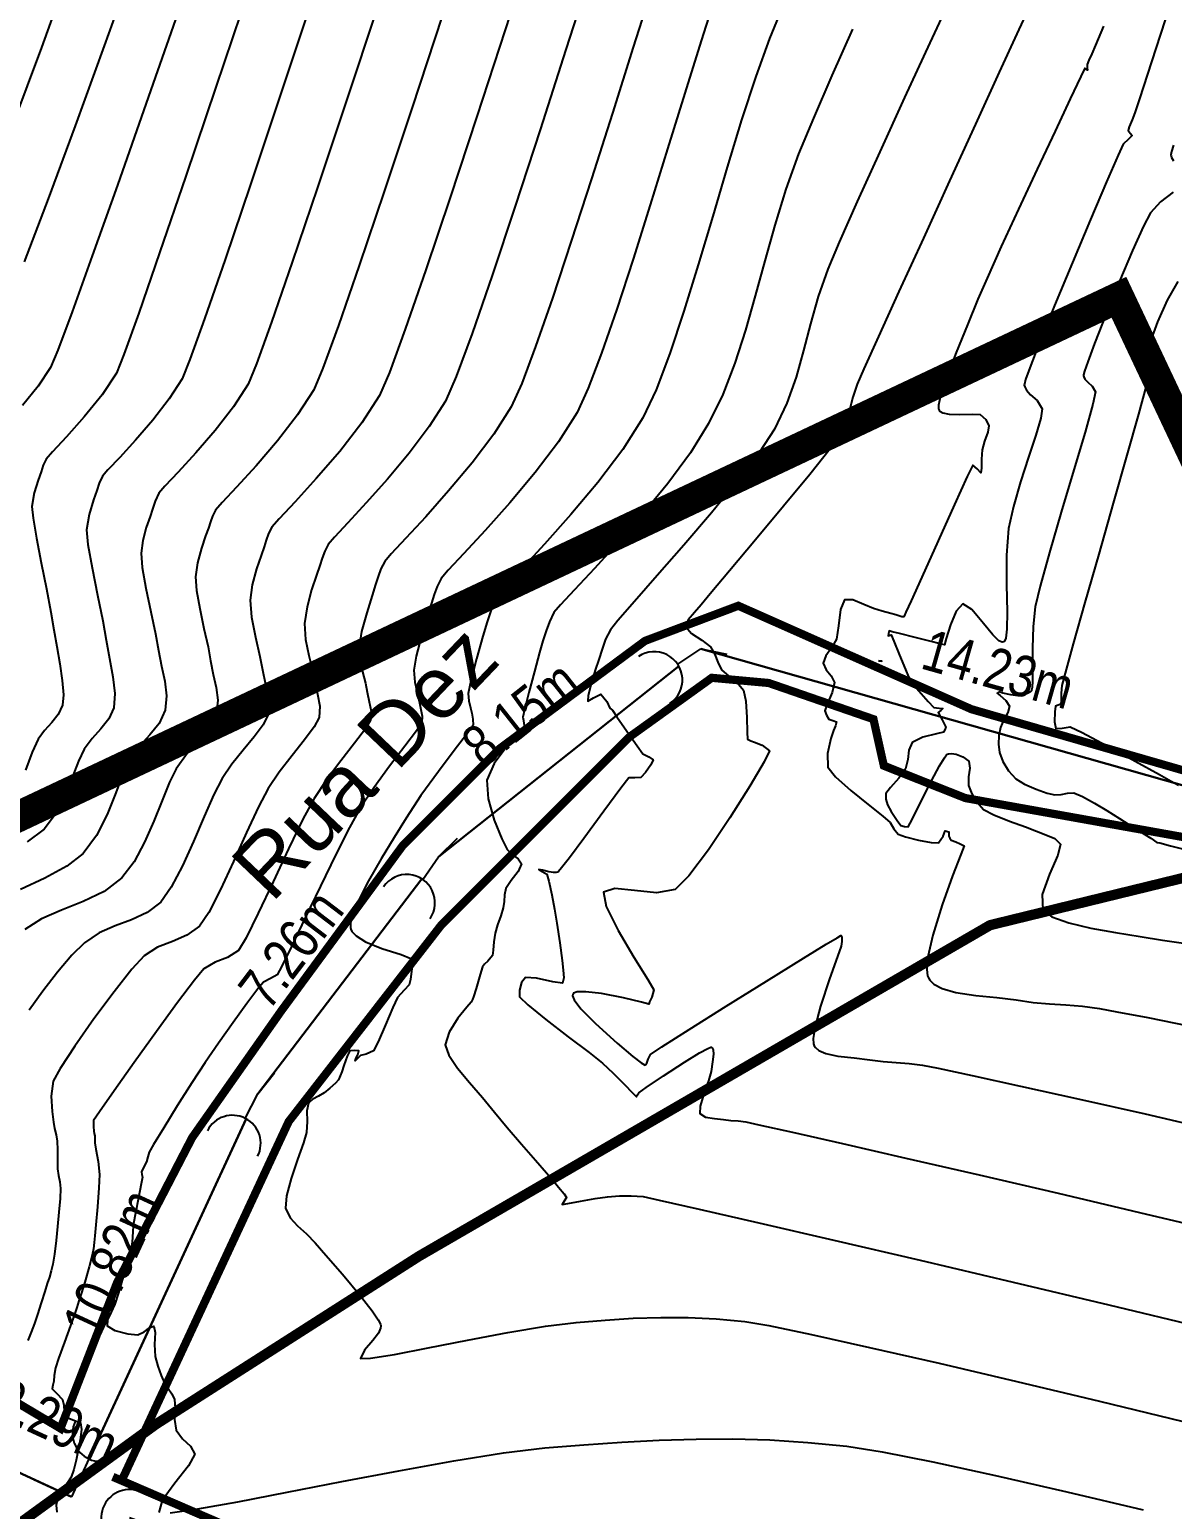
# Model space of a CAD drawing. Extents: x 360931 to 362237, y 7351473 to 7352200.
# Drawn here: x 361468.93 to 361496.79, y 7351742.04 to 7351778.1 of the extents above; entities that cross this region are included whole.
import ezdxf
from ezdxf.enums import TextEntityAlignment as Align

# ---------------------------------------------------------------- set-up
doc = ezdxf.new("R2010")
doc.units = 0
for name, color, linetype in [('A_Curvas Intermediarias', 37, 'Continuous'), ('A_Curvas Mestras', 32, 'Continuous'), ('LISTAGEM_TEXTO', 7, 'Continuous'), ('PONTOS-Pontos - Água_U', 1, 'Continuous'), ('PS_IND_COMPRIMENTO', 7, 'Continuous'), ('ZZ-Carimbo Texto', 7, 'Continuous')]:
    doc.layers.add(name, color=color, linetype=linetype)
doc.layers.add('TUBO_PE_80_NTS194_PN_12_5', color=5, linetype='Continuous', lineweight=30)
doc.styles.add('CARIMBO', font='arial.ttf', dxfattribs={"height": 2})
doc.styles.add('ROMANS', font='arial.ttf', dxfattribs={"height": 2})
picture_1 = doc.add_image_def('image1.tif', size_in_pixel=(23490, 20550))

# ---------------------------------------------------------------- blocks, each defined once
blk = doc.blocks.new('*U1049')
for p, q in [((-0.135, 0), (0, 0)), ((0, 0), (0.1276, -0.0248))]:
    blk.add_line(p, q)
blk.add_arc((-0.2725, -0.0002), 0.1375, 270.09061, 90.09061)
blk = doc.blocks.new('*U1050')
for p, q in [((-0.135, 0), (0, 0)), ((0, 0), (0.1276, -0.0248))]:
    blk.add_line(p, q)
blk.add_arc((-0.2725, -0.0002), 0.1375, 270.09061, 90.09061)
blk = doc.blocks.new('*U1051')
for p, q in [((-0.135, 0), (0, 0)), ((0, 0), (0.0919, -0.0919))]:
    blk.add_line(p, q)
blk.add_arc((-0.2725, -0.0002), 0.1375, 270.09062, 90.09062)
blk = doc.blocks.new('*U1086', base_point=(283806.4177, 7271952.5131))
blk.add_line((283806.2737, 7271952.5131), (283806.4242, 7271952.5131))
blk.add_arc((283806.4242, 7271952.5131), 0.1375, 269.99619, 89.99619)
blk = doc.blocks.new('*U1087')
for p in [(-0.2024, 0), (0, -0.2024)]:
    blk.add_line(p, (0, 0))
blk.add_arc((-0.3399, 0.0002), 0.1375, 269.90938, 89.90938)

msp = doc.modelspace()

# ---------------------------------------------------------------- linework, layer by layer
at = {"color": 0, "const_width": 0.2}
for points in [[(361467.837, 7351745.113), (361469.687, 7351744.012), (361471.063, 7351747.556), (361472.897, 7351751.1), (361475.067, 7351754.186), (361478.032, 7351758.219), (361480.388, 7351760.577), (361483.934, 7351763.204), (361486.208, 7351764.06), (361490.466, 7351762.171), (361491.89, 7351761.539), (361497.785, 7351759.837)], [(361515.043, 7351713.363), (361516.663, 7351714.283), (361523.865, 7351718.198), (361533.156, 7351724.22), (361565.571, 7351735.233), (361578.055, 7351742.036), (361541.616, 7351744.816), (361520.401, 7351749.34), (361500.537, 7351761.517), (361499.307, 7351758.019), (361491.741, 7351759.374), (361489.755, 7351760.162), (361489.502, 7351761.296), (361486.949, 7351762.178), (361485.561, 7351762.304), (361483.544, 7351760.855), (361478.971, 7351756.283), (361475.249, 7351751.49), (361471.178, 7351742.74)], [(361470.963, 7351742.833), (361479.85, 7351738.998), (361485.09, 7351737.198), (361485.492, 7351737.016), (361485.529, 7351736.466), (361497.506, 7351734.362), (361497.43, 7351729.92), (361508.713, 7351730.025), (361508.735, 7351730.585), (361517.297, 7351730.394), (361517.583, 7351730.169), (361521.076, 7351730.226), (361521.124, 7351730.867), (361524.576, 7351731.005), (361531.369, 7351730.628), (361532.541, 7351735.522), (361537.12, 7351736.157)]]:
    msp.add_lwpolyline(points, dxfattribs=at)
at = {"layer": 'A_Curvas Intermediarias', "flags": 128}
for points, elevation in [([(361481.224, 7351780.248), (361480.526, 7351778.095), (361479.836, 7351775.985), (361479.183, 7351774.007), (361478.593, 7351772.249), (361478.092, 7351770.8), (361477.707, 7351769.748), (361477.466, 7351769.183), (361477.034, 7351768.515), (361476.493, 7351767.821), (361475.923, 7351767.159), (361475.404, 7351766.591), (361475.015, 7351766.175), (361474.838, 7351765.972), (361474.761, 7351765.818), (361474.704, 7351765.661), (361474.651, 7351765.496), (361474.576, 7351765.286), (361474.466, 7351764.957), (361474.362, 7351764.573), (361474.309, 7351764.198), (361474.342, 7351763.783), (361474.437, 7351763.296), (361474.546, 7351762.825), (361474.62, 7351762.46), (361474.675, 7351762.183), (361474.735, 7351761.915), (361474.767, 7351761.653), (361474.741, 7351761.395), (361474.624, 7351761.157), (361474.41, 7351760.868), (361474.142, 7351760.542), (361473.866, 7351760.197), (361473.625, 7351759.847), (361473.427, 7351759.459), (361473.193, 7351758.924), (361472.933, 7351758.319), (361472.661, 7351757.719), (361472.389, 7351757.201), (361472.13, 7351756.841), (361471.799, 7351756.588), (361471.42, 7351756.409), (361471.02, 7351756.258), (361470.628, 7351756.087), (361470.271, 7351755.849), (361469.962, 7351755.543), (361469.611, 7351755.134), (361469.253, 7351754.671), (361468.927, 7351754.202)], 52), ([(361471.488, 7351779.757), (361470.754, 7351777.703), (361470.043, 7351775.752), (361469.385, 7351773.974), (361468.806, 7351772.44)], 46), ([(361482.637, 7351779.581), (361482.008, 7351777.619), (361481.376, 7351775.66), (361480.767, 7351773.794), (361480.206, 7351772.11), (361479.718, 7351770.697), (361479.331, 7351769.646), (361479.07, 7351769.046), (361478.677, 7351768.427), (361478.188, 7351767.78), (361477.657, 7351767.146), (361477.139, 7351766.566), (361476.689, 7351766.08), (361476.363, 7351765.73), (361476.213, 7351765.556), (361476.13, 7351765.388), (361476.068, 7351765.218), (361476.01, 7351765.038), (361475.929, 7351764.809), (361475.809, 7351764.451), (361475.696, 7351764.033), (361475.638, 7351763.628), (361475.663, 7351763.238), (361475.741, 7351762.845), (361475.831, 7351762.488), (361475.893, 7351762.206), (361475.955, 7351761.906), (361476.009, 7351761.617), (361475.992, 7351761.334), (361475.871, 7351761.109), (361475.633, 7351760.79), (361475.331, 7351760.412), (361475.018, 7351760.007), (361474.746, 7351759.606), (361474.512, 7351759.159), (361474.22, 7351758.531), (361473.901, 7351757.825), (361473.584, 7351757.142), (361473.299, 7351756.583), (361473.077, 7351756.25), (361472.77, 7351756.03), (361472.416, 7351755.881), (361472.055, 7351755.737), (361471.726, 7351755.53), (361471.43, 7351755.205), (361470.995, 7351754.654), (361470.504, 7351753.991), (361470.037, 7351753.331), (361469.677, 7351752.787), (361469.505, 7351752.474), (361469.457, 7351752.111), (361469.481, 7351751.739), (361469.513, 7351751.477), (361469.541, 7351751.319), (361469.578, 7351751.169), (361469.606, 7351751.01), (361469.614, 7351750.8), (361469.613, 7351750.551), (361469.618, 7351750.338), (361469.641, 7351750.176), (361469.67, 7351750.022), (361469.687, 7351749.86), (361469.679, 7351749.618), (361469.651, 7351749.284), (361469.617, 7351748.937), (361469.58, 7351748.591), (361469.541, 7351748.259), (361469.503, 7351748.017), (361469.463, 7351747.855), (361469.416, 7351747.702), (361469.365, 7351747.543), (361469.306, 7351747.351), (361469.22, 7351747.076), (361469.129, 7351746.791), (361469.056, 7351746.568), (361468.976, 7351746.357), (361468.895, 7351746.156)], 53), ([(361474.285, 7351779.106), (361473.477, 7351776.7), (361472.741, 7351774.526), (361472.104, 7351772.663), (361471.593, 7351771.189), (361471.233, 7351770.185), (361471.05, 7351769.73), (361470.702, 7351769.204), (361470.266, 7351768.664), (361469.833, 7351768.178), (361469.493, 7351767.812), (361469.336, 7351767.635), (361469.267, 7351767.484), (361469.214, 7351767.325), (361469.143, 7351767.123), (361469.046, 7351766.808), (361468.991, 7351766.479), (361469.02, 7351766.196), (361469.104, 7351765.71), (361469.22, 7351765.108), (361469.345, 7351764.476), (361469.455, 7351763.904), (361469.529, 7351763.476), (361469.595, 7351763.066), (361469.668, 7351762.641), (361469.728, 7351762.237), (361469.757, 7351761.89), (361469.737, 7351761.636), (361469.634, 7351761.412), (361469.477, 7351761.216), (361469.301, 7351761.023), (361469.141, 7351760.81), (361468.997, 7351760.49), (361468.831, 7351760.055)], 48), ([(361484.137, 7351779.221), (361483.649, 7351777.673), (361483.141, 7351776.066), (361482.632, 7351774.466), (361482.138, 7351772.941), (361481.678, 7351771.556), (361481.269, 7351770.378), (361480.928, 7351769.474), (361480.673, 7351768.909), (361480.249, 7351768.241), (361479.721, 7351767.542), (361479.148, 7351766.857), (361478.589, 7351766.231), (361478.103, 7351765.706), (361477.75, 7351765.328), (361477.589, 7351765.14), (361477.499, 7351764.959), (361477.432, 7351764.775), (361477.369, 7351764.581), (361477.281, 7351764.312), (361477.15, 7351763.89), (361477.028, 7351763.432), (361476.968, 7351763.058), (361476.987, 7351762.754), (361477.048, 7351762.449), (361477.118, 7351762.171), (361477.166, 7351761.952), (361477.214, 7351761.718), (361477.256, 7351761.494), (361477.243, 7351761.274), (361477.119, 7351761.06), (361476.857, 7351760.713), (361476.52, 7351760.282), (361476.17, 7351759.816), (361475.867, 7351759.365), (361475.596, 7351758.859), (361475.248, 7351758.139), (361474.868, 7351757.332), (361474.506, 7351756.565), (361474.209, 7351755.965), (361474.024, 7351755.659), (361473.761, 7351755.488), (361473.461, 7351755.371), (361473.181, 7351755.21), (361472.955, 7351754.94), (361472.543, 7351754.393), (361472.026, 7351753.684), (361471.482, 7351752.927), (361470.993, 7351752.237), (361470.637, 7351751.728), (361470.495, 7351751.515), (361470.488, 7351751.37), (361470.497, 7351751.26), (361470.509, 7351751.201), (361470.521, 7351751.141), (361470.522, 7351751.061), (361470.524, 7351750.969), (361470.552, 7351750.817), (361470.603, 7351750.514), (361470.635, 7351750.199), (361470.624, 7351749.874), (361470.588, 7351749.415), (361470.548, 7351748.976), (361470.522, 7351748.71), (361470.506, 7351748.547), (361470.489, 7351748.392), (361470.462, 7351748.231), (361470.389, 7351747.953), (361470.277, 7351747.577), (361470.19, 7351747.291), (361470.138, 7351747.119), (361470.086, 7351746.956), (361470.03, 7351746.786), (361469.935, 7351746.525), (361469.783, 7351746.115), (361469.638, 7351745.717), (361469.562, 7351745.493), (361469.535, 7351745.303), (361469.522, 7351745.167), (361469.498, 7351745.07), (361469.486, 7351744.977), (361469.592, 7351744.874), (361469.734, 7351744.716), (361469.766, 7351744.577), (361469.78, 7351744.417), (361469.825, 7351744.289), (361470.009, 7351744.218), (361470.179, 7351744.146), (361470.196, 7351743.984), (361470.163, 7351743.737), (361470.116, 7351743.482), (361470.071, 7351743.242), (361470.015, 7351743.012), (361469.95, 7351742.828), (361469.857, 7351742.683), (361469.749, 7351742.554), (361469.671, 7351742.446), (361469.615, 7351742.296), (361469.586, 7351742.14), (361469.6, 7351741.971)], 54), ([(361491.446, 7351779.008), (361490.876, 7351777.78), (361490.262, 7351776.449), (361489.655, 7351775.122), (361489.107, 7351773.91), (361488.668, 7351772.921), (361488.392, 7351772.266), (361488.158, 7351771.593), (361487.971, 7351770.93), (361487.8, 7351770.277), (361487.617, 7351769.632), (361487.39, 7351768.995), (361487.089, 7351768.363), (361486.724, 7351767.801), (361486.191, 7351767.101), (361485.555, 7351766.325), (361484.881, 7351765.536), (361484.233, 7351764.794), (361483.676, 7351764.162), (361483.273, 7351763.702), (361483.09, 7351763.476), (361482.974, 7351763.242), (361482.887, 7351763.004), (361482.806, 7351762.752), (361482.722, 7351762.488), (361482.623, 7351762.159), (361482.549, 7351761.873), (361482.538, 7351761.736), (361482.682, 7351761.818), (361482.861, 7351761.908), (361483.002, 7351761.73), (361483.077, 7351761.566), (361483.138, 7351761.517), (361483.248, 7351761.357), (361483.489, 7351761.005), (361483.742, 7351760.644), (361483.884, 7351760.454), (361484.025, 7351760.382), (361484.129, 7351760.309), (361484.075, 7351760.18), (361483.947, 7351759.994), (361483.835, 7351759.876), (361483.687, 7351759.87), (361483.538, 7351759.865), (361483.341, 7351759.617), (361482.931, 7351759.056), (361482.446, 7351758.39), (361482.096, 7351757.92), (361481.902, 7351757.674), (361481.822, 7351757.586), (361481.8, 7351757.57), (361481.772, 7351757.561), (361481.704, 7351757.558), (361481.587, 7351757.575), (361481.439, 7351757.614), (361481.346, 7351757.632), (361481.429, 7351757.583), (361481.538, 7351757.522), (361481.588, 7351757.352), (361481.662, 7351757.018), (361481.731, 7351756.669), (361481.787, 7351756.322), (361481.855, 7351755.848), (361481.913, 7351755.412), (361481.94, 7351755.177), (361481.952, 7351754.997), (361481.92, 7351754.863), (361481.686, 7351754.895), (361481.29, 7351754.987), (361481.019, 7351755.002), (361480.923, 7351754.878), (361480.871, 7351754.696), (361480.879, 7351754.527), (361481.076, 7351754.332), (361481.518, 7351753.977), (361482.064, 7351753.558), (361482.571, 7351753.17), (361482.895, 7351752.91), (361483.155, 7351752.666), (361483.426, 7351752.398), (361483.64, 7351752.181), (361483.73, 7351752.093), (361483.755, 7351752.14), (361483.782, 7351752.194), (361483.961, 7351752.317), (361484.385, 7351752.602), (361484.896, 7351752.935), (361485.263, 7351753.162), (361485.462, 7351753.271), (361485.539, 7351753.301), (361485.557, 7351753.3), (361485.573, 7351753.287), (361485.593, 7351753.24), (361485.601, 7351753.131), (361485.583, 7351752.945), (361485.549, 7351752.712), (361485.483, 7351752.482), (361485.371, 7351752.169), (361485.279, 7351751.869), (361485.271, 7351751.684), (361485.41, 7351751.598), (361485.627, 7351751.564), (361485.844, 7351751.54), (361486.028, 7351751.518), (361486.205, 7351751.506), (361486.389, 7351751.484), (361486.71, 7351751.414), (361487.526, 7351751.231), (361488.75, 7351750.954), (361490.295, 7351750.602), (361492.075, 7351750.192), (361494.002, 7351749.745), (361495.989, 7351749.277), (361497.95, 7351748.809)], 58), ([(361475.808, 7351778.786), (361475.028, 7351776.443), (361474.316, 7351774.323), (361473.699, 7351772.5), (361473.199, 7351771.054), (361472.843, 7351770.059), (361472.654, 7351769.593), (361472.335, 7351769.099), (361471.935, 7351768.586), (361471.514, 7351768.097), (361471.13, 7351767.677), (361470.843, 7351767.37), (361470.711, 7351767.219), (361470.633, 7351767.048), (361470.573, 7351766.868), (361470.492, 7351766.639), (361470.383, 7351766.282), (361470.32, 7351765.908), (361470.357, 7351765.553), (361470.459, 7351764.982), (361470.592, 7351764.32), (361470.718, 7351763.692), (361470.802, 7351763.222), (361470.881, 7351762.775), (361470.966, 7351762.33), (361471.015, 7351761.919), (361470.988, 7351761.576), (361470.862, 7351761.303), (361470.671, 7351761.064), (361470.457, 7351760.829), (361470.262, 7351760.569), (361470.123, 7351760.272), (361469.97, 7351759.871), (361469.789, 7351759.423), (361469.567, 7351758.985), (361469.29, 7351758.615), (361468.872, 7351758.307)], 49), ([(361487.383, 7351778.897), (361486.967, 7351777.882), (361486.632, 7351776.961), (361486.288, 7351775.901), (361485.937, 7351774.75), (361485.584, 7351773.557), (361485.231, 7351772.37), (361484.881, 7351771.236), (361484.537, 7351770.204), (361484.203, 7351769.321), (361483.881, 7351768.636), (361483.395, 7351767.869), (361482.788, 7351767.066), (361482.13, 7351766.28), (361481.488, 7351765.56), (361480.93, 7351764.958), (361480.525, 7351764.524), (361480.34, 7351764.308), (361480.237, 7351764.101), (361480.16, 7351763.89), (361480.088, 7351763.666), (361479.985, 7351763.319), (361479.831, 7351762.767), (361479.691, 7351762.229), (361479.627, 7351761.918), (361479.643, 7351761.741), (361479.682, 7351761.57), (361479.712, 7351761.444), (361479.741, 7351761.296), (361479.744, 7351761.153), (361479.615, 7351760.967), (361479.307, 7351760.563), (361478.899, 7351760.025), (361478.473, 7351759.437), (361478.109, 7351758.884), (361477.822, 7351758.415), (361477.503, 7351757.891), (361477.194, 7351757.357), (361476.939, 7351756.861), (361476.803, 7351756.525), (361476.754, 7351756.323), (361476.753, 7351756.219), (361476.762, 7351756.176), (361476.79, 7351756.12), (361476.89, 7351756.013), (361477.125, 7351755.87), (361477.521, 7351755.711), (361477.991, 7351755.561), (361478.227, 7351755.463), (361478.258, 7351755.268), (361478.238, 7351755.087), (361478.222, 7351754.951), (361478.185, 7351754.824), (361478.06, 7351754.691), (361477.9, 7351754.516), (361477.786, 7351754.272), (361477.609, 7351753.849), (361477.431, 7351753.435), (361477.317, 7351753.217), (361477.137, 7351753.136), (361476.996, 7351753.099), (361476.926, 7351753.025), (361476.868, 7351752.971), (361476.897, 7351753.044), (361476.938, 7351753.118), (361476.957, 7351753.214), (361476.859, 7351753.225), (361476.739, 7351753.215), (361476.678, 7351753.083), (361476.596, 7351752.853), (361476.546, 7351752.706), (361476.508, 7351752.604), (361476.464, 7351752.507), (361476.389, 7351752.429), (361476.255, 7351752.308), (361476.113, 7351752.191), (361475.973, 7351752.109), (361475.834, 7351752.038), (361475.73, 7351751.939), (361475.695, 7351751.753), (361475.698, 7351751.493), (361475.683, 7351751.226), (361475.607, 7351750.971), (361475.463, 7351750.566), (361475.308, 7351750.104), (361475.193, 7351749.678), (361475.172, 7351749.38), (361475.282, 7351749.148), (361475.467, 7351748.946), (361475.685, 7351748.751), (361475.892, 7351748.539), (361476.153, 7351748.238), (361476.559, 7351747.773), (361476.994, 7351747.255), (361477.286, 7351746.879), (361477.434, 7351746.657), (361477.484, 7351746.55), (361477.492, 7351746.512), (361477.488, 7351746.457), (361477.439, 7351746.338), (361477.302, 7351746.153), (361477.096, 7351745.921), (361477.002, 7351745.72), (361477.243, 7351745.723), (361477.826, 7351745.818), (361478.648, 7351745.974), (361479.605, 7351746.161), (361480.594, 7351746.347), (361481.512, 7351746.503), (361482.255, 7351746.597), (361482.964, 7351746.654), (361483.647, 7351746.696), (361484.316, 7351746.719), (361484.985, 7351746.717), (361485.665, 7351746.686), (361486.369, 7351746.62), (361486.956, 7351746.517), (361487.996, 7351746.299), (361489.406, 7351745.986), (361491.1, 7351745.599), (361492.995, 7351745.156), (361495.008, 7351744.677), (361497.054, 7351744.182)], 56), ([(361493.369, 7351778.8), (361493.046, 7351778.099), (361492.57, 7351777.063), (361491.99, 7351775.799), (361491.357, 7351774.416), (361490.718, 7351773.02), (361490.124, 7351771.719), (361489.624, 7351770.62), (361489.268, 7351769.83), (361489.104, 7351769.458), (361489, 7351769.14), (361488.918, 7351768.83), (361488.826, 7351768.526), (361488.693, 7351768.226), (361488.444, 7351767.881), (361487.949, 7351767.262), (361487.31, 7351766.485), (361486.625, 7351765.664), (361485.996, 7351764.913), (361485.521, 7351764.347), (361485.301, 7351764.08), (361485.137, 7351763.898), (361484.984, 7351763.72), (361484.929, 7351763.548), (361485.066, 7351763.385), (361485.322, 7351763.223), (361485.533, 7351763.058), (361485.633, 7351762.876), (361485.705, 7351762.683), (361485.802, 7351762.497), (361485.975, 7351762.341), (361486.179, 7351762.191), (361486.336, 7351762.007), (361486.392, 7351761.733), (361486.416, 7351761.337), (361486.424, 7351760.977), (361486.432, 7351760.809), (361486.513, 7351760.768), (361486.604, 7351760.735), (361486.789, 7351760.659), (361486.965, 7351760.523), (361486.836, 7351760.256), (361486.486, 7351759.662), (361486.005, 7351758.896), (361485.482, 7351758.116), (361485.006, 7351757.479), (361484.666, 7351757.143), (361484.213, 7351757.061), (361483.676, 7351757.118), (361483.199, 7351757.173), (361482.924, 7351757.079), (361482.986, 7351756.731), (361483.28, 7351756.145), (361483.665, 7351755.496), (361484.001, 7351754.956), (361484.147, 7351754.7), (361484.1, 7351754.519), (361484.046, 7351754.407), (361484.03, 7351754.354), (361483.847, 7351754.401), (361483.408, 7351754.506), (361482.875, 7351754.61), (361482.488, 7351754.656), (361482.277, 7351754.648), (361482.192, 7351754.617), (361482.171, 7351754.591), (361482.166, 7351754.557), (361482.206, 7351754.456), (361482.371, 7351754.24), (361482.726, 7351753.878), (361483.256, 7351753.4), (361483.64, 7351753.08), (361483.844, 7351752.922), (361483.919, 7351752.871), (361483.934, 7351752.865), (361483.95, 7351752.873), (361483.976, 7351752.913), (361484.011, 7351753.009), (361484.07, 7351753.128), (361484.345, 7351753.311), (361485.012, 7351753.735), (361485.915, 7351754.302), (361486.894, 7351754.914), (361487.793, 7351755.471), (361488.348, 7351755.811), (361488.615, 7351755.971), (361488.704, 7351756.021), (361488.717, 7351756.026), (361488.725, 7351756.016), (361488.733, 7351755.975), (361488.729, 7351755.882), (361488.714, 7351755.765), (361488.625, 7351755.514), (361488.428, 7351754.966), (361488.209, 7351754.3), (361488.078, 7351753.805), (361488.033, 7351753.514), (361488.04, 7351753.381), (361488.056, 7351753.337), (361488.087, 7351753.295), (361488.17, 7351753.223), (361488.341, 7351753.146), (361488.63, 7351753.084), (361489.033, 7351753.042), (361489.411, 7351752.997), (361489.74, 7351752.954), (361490.055, 7351752.931), (361490.371, 7351752.908), (361490.7, 7351752.865), (361491.079, 7351752.788), (361491.906, 7351752.612), (361493.086, 7351752.355), (361494.524, 7351752.037), (361496.125, 7351751.676), (361497.792, 7351751.291)], 59), ([(361496.721, 7351778.666), (361496.279, 7351777.311), (361495.987, 7351776.417), (361495.875, 7351776.076), (361495.807, 7351775.899), (361495.738, 7351775.728), (361495.709, 7351775.64), (361495.761, 7351775.576), (361495.809, 7351775.516), (361495.719, 7351775.434), (361495.59, 7351775.309), (361495.469, 7351775.044), (361495.186, 7351774.39), (361494.795, 7351773.476), (361494.353, 7351772.428), (361493.914, 7351771.373), (361493.535, 7351770.438), (361493.312, 7351769.862), (361493.21, 7351769.574), (361493.18, 7351769.464), (361493.177, 7351769.438), (361493.188, 7351769.395), (361493.23, 7351769.314), (361493.332, 7351769.203), (361493.489, 7351769.06), (361493.615, 7351768.858), (361493.58, 7351768.63), (361493.456, 7351768.216), (361493.28, 7351767.678), (361493.087, 7351767.078), (361492.913, 7351766.48), (361492.796, 7351765.944), (361492.743, 7351765.294), (361492.743, 7351764.577), (361492.758, 7351763.909), (361492.754, 7351763.486), (361492.727, 7351763.273), (361492.694, 7351763.194), (361492.671, 7351763.177), (361492.638, 7351763.172), (361492.558, 7351763.209), (361492.41, 7351763.348), (361492.184, 7351763.625), (361491.902, 7351763.965), (361491.683, 7351764.103), (361491.521, 7351763.93), (361491.38, 7351763.593), (361491.277, 7351763.263), (361491.231, 7351763.111), (361491.164, 7351763.121), (361491.092, 7351763.14), (361490.907, 7351763.187), (361490.519, 7351763.284), (361490.135, 7351763.381), (361489.958, 7351763.425), (361489.886, 7351763.447), (361489.871, 7351763.386), (361489.861, 7351763.324), (361489.933, 7351763.352), (361489.998, 7351763.198), (361490.139, 7351762.858), (361490.283, 7351762.509), (361490.36, 7351762.331), (361490.415, 7351762.235), (361490.476, 7351762.143), (361490.61, 7351761.984), (361490.833, 7351761.728), (361490.975, 7351761.581), (361491.101, 7351761.564), (361491.197, 7351761.555), (361491.142, 7351761.508), (361491.083, 7351761.456), (361491.173, 7351761.28), (361491.267, 7351761.103), (361491.245, 7351761.037), (361491.213, 7351760.976), (361491.038, 7351760.939), (361490.703, 7351760.855), (361490.444, 7351760.726), (361490.363, 7351760.54), (361490.339, 7351760.311), (361490.283, 7351760.088), (361490.118, 7351759.858), (361489.914, 7351759.631), (361489.803, 7351759.487), (361489.803, 7351759.348), (361489.841, 7351759.208), (361489.933, 7351759.048), (361490.08, 7351758.828), (361490.171, 7351758.707), (361490.26, 7351758.677), (361490.348, 7351758.669), (361490.444, 7351758.852), (361490.657, 7351759.282), (361490.916, 7351759.797), (361491.113, 7351760.162), (361491.23, 7351760.355), (361491.286, 7351760.426), (361491.306, 7351760.44), (361491.335, 7351760.449), (361491.404, 7351760.456), (361491.521, 7351760.44), (361491.678, 7351760.382), (361491.823, 7351760.269), (361491.851, 7351760.102), (361491.818, 7351759.889), (361491.822, 7351759.677), (361491.903, 7351759.474), (361492.027, 7351759.27), (361492.188, 7351759.096), (361492.433, 7351758.964), (361492.817, 7351758.812), (361493.208, 7351758.669), (361493.474, 7351758.564), (361493.706, 7351758.476), (361493.926, 7351758.386), (361494.064, 7351758.252), (361493.998, 7351757.979), (361493.795, 7351757.518), (361493.618, 7351757.021), (361493.628, 7351756.643), (361493.85, 7351756.476), (361494.262, 7351756.332), (361494.8, 7351756.207), (361495.403, 7351756.097), (361496.006, 7351756), (361496.545, 7351755.911), (361497.114, 7351755.832)], 61), ([(361472.544, 7351778.511), (361471.778, 7351776.308), (361471.075, 7351774.308), (361470.463, 7351772.588), (361469.969, 7351771.223), (361469.621, 7351770.29), (361469.446, 7351769.866), (361469.144, 7351769.409), (361468.765, 7351768.939)], 47), ([(361478.989, 7351778.424), (361478.258, 7351776.205), (361477.576, 7351774.153), (361476.968, 7351772.353), (361476.462, 7351770.89), (361476.085, 7351769.851), (361475.862, 7351769.32), (361475.468, 7351768.71), (361474.974, 7351768.076), (361474.453, 7351767.472), (361473.979, 7351766.953), (361473.624, 7351766.573), (361473.462, 7351766.387), (361473.393, 7351766.247), (361473.34, 7351766.104), (361473.292, 7351765.953), (361473.224, 7351765.761), (361473.123, 7351765.461), (361473.028, 7351765.11), (361472.979, 7351764.768), (361473.005, 7351764.434), (361473.083, 7351763.99), (361473.185, 7351763.507), (361473.283, 7351763.058), (361473.347, 7351762.714), (361473.412, 7351762.387), (361473.483, 7351762.07), (361473.521, 7351761.76), (361473.49, 7351761.455), (361473.334, 7351761.142), (361473.073, 7351760.81), (361472.773, 7351760.459), (361472.504, 7351760.087), (361472.343, 7351759.758), (361472.165, 7351759.317), (361471.966, 7351758.812), (361471.739, 7351758.297), (361471.48, 7351757.82), (361471.184, 7351757.432), (361470.75, 7351757.099), (361470.242, 7351756.85), (361469.715, 7351756.642), (361469.221, 7351756.43), (361468.816, 7351756.169)], 51), ([(361488.995, 7351778.107), (361488.488, 7351776.978), (361488.037, 7351775.943), (361487.679, 7351775.074), (361487.368, 7351774.209), (361487.098, 7351773.338), (361486.854, 7351772.469), (361486.621, 7351771.612), (361486.383, 7351770.777), (361486.125, 7351769.973), (361485.831, 7351769.211), (361485.485, 7351768.499), (361485.04, 7351767.788), (361484.491, 7351767.042), (361483.885, 7351766.3), (361483.272, 7351765.596), (361482.7, 7351764.967), (361482.218, 7351764.45), (361481.873, 7351764.079), (361481.715, 7351763.892), (361481.606, 7351763.671), (361481.523, 7351763.447), (361481.447, 7351763.209), (361481.365, 7351762.923), (361481.24, 7351762.455), (361481.106, 7351761.943), (361481, 7351761.528), (361480.956, 7351761.347), (361480.969, 7351761.262), (361480.984, 7351761.19), (361480.995, 7351761.093), (361480.863, 7351760.958), (361480.569, 7351760.633), (361480.259, 7351760.216), (361480.08, 7351759.806), (361480.109, 7351759.353), (361480.261, 7351758.833), (361480.445, 7351758.377), (361480.571, 7351758.122), (361480.698, 7351757.995), (361480.845, 7351757.889), (361480.924, 7351757.769), (361480.845, 7351757.586), (361480.67, 7351757.362), (361480.543, 7351757.168), (361480.51, 7351757.013), (361480.5, 7351756.857), (361480.48, 7351756.696), (361480.42, 7351756.505), (361480.341, 7351756.286), (361480.279, 7351756.078), (361480.251, 7351755.87), (361480.236, 7351755.667), (361480.213, 7351755.535), (361480.106, 7351755.403), (361480.021, 7351755.324), (361479.975, 7351755.262), (361479.919, 7351755.076), (361479.816, 7351754.73), (361479.756, 7351754.533), (361479.729, 7351754.466), (361479.7, 7351754.4), (361479.595, 7351754.28), (361479.374, 7351754.008), (361479.157, 7351753.673), (361479.066, 7351753.362), (361479.154, 7351753.108), (361479.366, 7351752.793), (361479.655, 7351752.44), (361479.972, 7351752.075), (361480.267, 7351751.721), (361480.575, 7351751.346), (361480.925, 7351750.937), (361481.262, 7351750.549), (361481.533, 7351750.24), (361481.685, 7351750.065), (361481.826, 7351749.896), (361481.96, 7351749.731), (361482.021, 7351749.639), (361481.966, 7351749.55), (361481.918, 7351749.473), (361482.052, 7351749.491), (361482.36, 7351749.549), (361482.722, 7351749.615), (361483.022, 7351749.657), (361483.314, 7351749.678), (361483.595, 7351749.682), (361483.886, 7351749.662), (361484.281, 7351749.578), (361485.257, 7351749.358), (361486.711, 7351749.025), (361488.54, 7351748.601), (361490.64, 7351748.111), (361492.909, 7351747.577), (361495.242, 7351747.022), (361497.537, 7351746.469)], 57), ([(361496.812, 7351775.286), (361496.765, 7351775.126), (361496.754, 7351775.05), (361496.755, 7351775.022), (361496.766, 7351774.982), (361496.812, 7351774.906)], 62), ([(361496.803, 7351774.14), (361496.501, 7351773.9), (361496.254, 7351773.637), (361496.084, 7351773.311), (361495.818, 7351772.718), (361495.501, 7351771.969), (361495.178, 7351771.178), (361494.893, 7351770.455), (361494.724, 7351770.002), (361494.647, 7351769.773), (361494.624, 7351769.686), (361494.622, 7351769.665), (361494.629, 7351769.636), (361494.658, 7351769.581), (361494.726, 7351769.506), (361494.833, 7351769.409), (361494.918, 7351769.273), (361494.852, 7351768.971), (361494.659, 7351768.291), (361494.386, 7351767.369), (361494.081, 7351766.344), (361493.791, 7351765.354), (361493.562, 7351764.537), (361493.443, 7351764.03), (361493.395, 7351763.553), (361493.379, 7351763.028), (361493.377, 7351762.538), (361493.375, 7351762.226), (361493.367, 7351762.065), (361493.358, 7351762.004), (361493.351, 7351761.988), (361493.331, 7351761.965), (361493.276, 7351761.927), (361493.173, 7351761.889), (361493.025, 7351761.866), (361492.853, 7351761.887), (361492.658, 7351761.934), (361492.564, 7351761.961), (361492.521, 7351761.929), (361492.592, 7351761.874), (361492.729, 7351761.75), (361492.815, 7351761.611), (361492.779, 7351761.463), (361492.679, 7351761.285), (361492.599, 7351761.095), (361492.562, 7351760.896), (361492.547, 7351760.688), (361492.574, 7351760.482), (361492.658, 7351760.263), (361492.797, 7351760.036), (361492.976, 7351759.842), (361493.185, 7351759.714), (361493.464, 7351759.592), (361493.737, 7351759.497), (361493.924, 7351759.449), (361494.08, 7351759.46), (361494.233, 7351759.496), (361494.386, 7351759.502), (361494.601, 7351759.412), (361494.892, 7351759.246), (361495.192, 7351759.067), (361495.5, 7351758.878), (361495.905, 7351758.62), (361496.259, 7351758.394), (361496.412, 7351758.295), (361496.481, 7351758.279), (361496.739, 7351758.213), (361497.382, 7351758.05)], 62), ([(361496.918, 7351771.965), (361496.66, 7351771.511), (361496.427, 7351770.978), (361496.237, 7351770.465), (361496.129, 7351770.135), (361496.082, 7351769.967), (361496.068, 7351769.906), (361496.067, 7351769.892), (361496.073, 7351769.873), (361496.101, 7351769.833), (361496.164, 7351769.769), (361496.221, 7351769.687), (361496.152, 7351769.417), (361495.96, 7351768.725), (361495.68, 7351767.732), (361495.346, 7351766.557), (361494.993, 7351765.318), (361494.657, 7351764.136), (361494.371, 7351763.129), (361494.171, 7351762.416), (361494.09, 7351762.116), (361494.076, 7351761.932), (361494.074, 7351761.751), (361494.07, 7351761.662), (361494.003, 7351761.637), (361493.936, 7351761.612), (361493.919, 7351761.477), (361493.911, 7351761.231), (361493.944, 7351761.069), (361494.101, 7351761.076), (361494.3, 7351761.109), (361494.59, 7351760.969), (361495.183, 7351760.653), (361495.877, 7351760.273), (361496.47, 7351759.945), (361496.761, 7351759.782), (361496.934, 7351759.685)], 63), ([(361489.625, 7351762.722), (361489.633, 7351762.72), (361489.677, 7351762.714), (361489.705, 7351762.71), (361489.625, 7351762.722)], 61)]:
    msp.add_lwpolyline(points, dxfattribs=dict(at, elevation=elevation))
at = {"layer": 'A_Curvas Mestras', "flags": 128}
for points, elevation in [([(361469.917, 7351779.593), (361469.223, 7351777.664), (361468.523, 7351775.797)], 45), ([(361477.413, 7351778.645), (361476.653, 7351776.351), (361475.952, 7351774.253), (361475.336, 7351772.434), (361474.831, 7351770.974), (361474.463, 7351769.954), (361474.258, 7351769.456), (361473.901, 7351768.904), (361473.455, 7351768.331), (361472.984, 7351767.785), (361472.554, 7351767.315), (361472.233, 7351766.971), (361472.087, 7351766.803), (361471.999, 7351766.612), (361471.932, 7351766.41), (361471.871, 7351766.237), (361471.779, 7351765.965), (361471.694, 7351765.648), (361471.65, 7351765.338), (361471.681, 7351764.994), (361471.771, 7351764.486), (361471.888, 7351763.914), (361472, 7351763.375), (361472.075, 7351762.968), (361472.149, 7351762.59), (361472.231, 7351762.225), (361472.275, 7351761.868), (361472.239, 7351761.515), (361472.091, 7351761.194), (361471.865, 7351760.912), (361471.612, 7351760.635), (361471.383, 7351760.328), (361471.219, 7351759.978), (361471.039, 7351759.505), (361470.826, 7351758.977), (361470.564, 7351758.46), (361470.237, 7351758.023), (361469.839, 7351757.715), (361469.303, 7351757.419), (361468.709, 7351757.142)], 50), ([(361485.665, 7351778.984), (361485.299, 7351777.829), (361484.902, 7351776.548), (361484.486, 7351775.197), (361484.063, 7351773.832), (361483.645, 7351772.51), (361483.246, 7351771.287), (361482.876, 7351770.219), (361482.55, 7351769.362), (361482.277, 7351768.773), (361481.822, 7351768.055), (361481.255, 7351767.304), (361480.639, 7351766.569), (361480.038, 7351765.895), (361479.517, 7351765.332), (361479.137, 7351764.926), (361478.964, 7351764.724), (361478.868, 7351764.53), (361478.796, 7351764.333), (361478.728, 7351764.124), (361478.633, 7351763.816), (361478.49, 7351763.329), (361478.359, 7351762.83), (361478.297, 7351762.488), (361478.323, 7351762.197), (361478.389, 7351761.917), (361478.439, 7351761.698), (361478.473, 7351761.531), (361478.503, 7351761.371), (361478.493, 7351761.214), (361478.366, 7351761.011), (361478.081, 7351760.636), (361477.709, 7351760.152), (361477.321, 7351759.626), (361476.988, 7351759.124), (361476.732, 7351758.659), (361476.397, 7351757.995), (361476.024, 7351757.229), (361475.654, 7351756.457), (361475.327, 7351755.776), (361475.086, 7351755.281), (361474.971, 7351755.068), (361474.807, 7351754.977), (361474.637, 7351754.89), (361474.497, 7351754.722), (361474.231, 7351754.369), (361473.893, 7351753.905), (361473.536, 7351753.402), (361473.214, 7351752.933), (361472.89, 7351752.438), (361472.534, 7351751.873), (361472.204, 7351751.337), (361471.956, 7351750.929), (361471.851, 7351750.747), (361471.815, 7351750.629), (361471.781, 7351750.51), (361471.713, 7351750.374), (361471.662, 7351750.268), (361471.674, 7351750.202), (361471.689, 7351750.136), (361471.657, 7351749.977), (361471.587, 7351749.632), (361471.512, 7351749.256), (361471.467, 7351749.004), (361471.452, 7351748.828), (361471.446, 7351748.658), (361471.427, 7351748.483), (361471.357, 7351748.207), (361471.231, 7351747.764), (361471.1, 7351747.319), (361471.014, 7351747.038), (361470.924, 7351746.844), (361470.833, 7351746.659), (361470.825, 7351746.51), (361471.015, 7351746.397), (361471.33, 7351746.318), (361471.575, 7351746.296), (361471.723, 7351746.366), (361471.862, 7351746.472), (361471.962, 7351746.504), (361471.992, 7351746.348), (361471.981, 7351746.055), (361471.993, 7351745.768), (361472.058, 7351745.526), (361472.144, 7351745.299), (361472.225, 7351745.117), (361472.31, 7351744.983), (361472.402, 7351744.859), (361472.47, 7351744.721), (361472.481, 7351744.51), (361472.467, 7351744.233), (361472.504, 7351743.967), (361472.66, 7351743.76), (361472.859, 7351743.58), (361472.964, 7351743.386), (361472.811, 7351743.105), (361472.474, 7351742.68), (361472.162, 7351742.253), (361472.087, 7351741.968)], 55), ([(361495.112, 7351778.188), (361494.913, 7351777.721), (361494.822, 7351777.511), (361494.753, 7351777.359), (361494.707, 7351777.252), (361494.712, 7351777.175), (361494.717, 7351777.112), (361494.655, 7351777.157), (361494.558, 7351776.954), (361494.3, 7351776.411), (361493.929, 7351775.626), (361493.494, 7351774.699), (361493.04, 7351773.728), (361492.616, 7351772.811), (361492.27, 7351772.047), (361492.048, 7351771.535), (361491.791, 7351770.909), (361491.515, 7351770.228), (361491.272, 7351769.589), (361491.138, 7351769.174), (361491.09, 7351768.95), (361491.089, 7351768.855), (361491.1, 7351768.826), (361491.123, 7351768.8), (361491.194, 7351768.761), (361491.351, 7351768.73), (361491.61, 7351768.722), (361491.923, 7351768.732), (361492.105, 7351768.718), (361492.238, 7351768.6), (361492.313, 7351768.443), (361492.286, 7351768.287), (361492.209, 7351768.072), (361492.148, 7351767.859), (361492.136, 7351767.632), (361492.139, 7351767.411), (361492.123, 7351767.303), (361492.027, 7351767.394), (361491.925, 7351767.489), (361491.787, 7351767.213), (361491.475, 7351766.53), (361491.077, 7351765.644), (361490.681, 7351764.756), (361490.423, 7351764.183), (361490.294, 7351763.9), (361490.249, 7351763.807), (361490.241, 7351763.794), (361490.229, 7351763.791), (361490.193, 7351763.794), (361490.123, 7351763.812), (361490.044, 7351763.835), (361489.927, 7351763.868), (361489.718, 7351763.928), (361489.501, 7351763.991), (361489.266, 7351764.093), (361489.003, 7351764.205), (361488.795, 7351764.208), (361488.695, 7351763.967), (361488.653, 7351763.572), (361488.6, 7351763.244), (361488.481, 7351763.032), (361488.344, 7351762.836), (361488.28, 7351762.659), (361488.347, 7351762.501), (361488.474, 7351762.35), (361488.551, 7351762.188), (361488.496, 7351761.944), (361488.377, 7351761.664), (361488.313, 7351761.502), (361488.355, 7351761.391), (361488.417, 7351761.299), (361488.515, 7351761.264), (361488.601, 7351761.228), (361488.574, 7351761.133), (361488.528, 7351761.02), (361488.466, 7351760.824), (361488.383, 7351760.462), (361488.393, 7351760.123), (361488.581, 7351759.89), (361488.947, 7351759.562), (361489.37, 7351759.217), (361489.732, 7351758.931), (361489.911, 7351758.782), (361490.001, 7351758.628), (361490.102, 7351758.494), (361490.284, 7351758.428), (361490.598, 7351758.348), (361490.912, 7351758.287), (361491.09, 7351758.28), (361491.201, 7351758.443), (361491.251, 7351758.577), (361491.338, 7351758.548), (361491.338, 7351758.449), (361491.365, 7351758.4), (361491.399, 7351758.351), (361491.506, 7351758.306), (361491.615, 7351758.262), (361491.668, 7351758.237), (361491.714, 7351758.209), (361491.632, 7351758), (361491.429, 7351757.476), (361491.176, 7351756.773), (361490.946, 7351756.033), (361490.827, 7351755.505), (361490.8, 7351755.195), (361490.819, 7351755.045), (361490.842, 7351754.99), (361490.88, 7351754.936), (361490.977, 7351754.842), (361491.174, 7351754.732), (361491.509, 7351754.633), (361491.998, 7351754.561), (361492.509, 7351754.513), (361492.978, 7351754.454), (361493.395, 7351754.396), (361493.796, 7351754.362), (361494.192, 7351754.336), (361494.594, 7351754.303), (361495.01, 7351754.246), (361495.438, 7351754.168), (361496.189, 7351754.024), (361497.178, 7351753.827)], 60), ([(361472.363, 7351741.956), (361473.034, 7351742.05), (361474.013, 7351742.226), (361475.214, 7351742.457), (361476.548, 7351742.718), (361477.93, 7351742.982), (361479.272, 7351743.224), (361480.487, 7351743.418), (361481.489, 7351743.538), (361482.445, 7351743.616), (361483.373, 7351743.68), (361484.28, 7351743.728), (361485.178, 7351743.755), (361486.074, 7351743.757), (361486.98, 7351743.731), (361487.902, 7351743.672), (361488.853, 7351743.578), (361489.712, 7351743.441), (361490.947, 7351743.196), (361492.474, 7351742.865), (361494.212, 7351742.468), (361496.078, 7351742.026)], 55)]:
    msp.add_lwpolyline(points, dxfattribs=dict(at, elevation=elevation))
at = {"layer": 'LISTAGEM_TEXTO', "color": 3, "const_width": 0.75, "elevation": 82}
msp.add_lwpolyline([(361523.7, 7351756.873), (361511.33, 7351757.982), (361498.466, 7351765.259), (361495.486, 7351771.577), (361464.036, 7351756.741), (361458.263, 7351746.907), (361448.957, 7351726.83), (361437.449, 7351720.38), (361434.744, 7351715.83), (361412.836, 7351678.871), (361412.627, 7351668.067), (361435.653, 7351665.543), (361441.908, 7351657.196), (361503.026, 7351666.652), (361536.566, 7351681.165), (361551.447, 7351668.93), (361566.951, 7351662.595), (361569.508, 7351649.105), (361593.285, 7351639.839), (361727.858, 7351658.655), (361789.322, 7351701.351), (361828.667, 7351718.275)], dxfattribs=at)
at = {"layer": 'LISTAGEM_TEXTO', "color": 1, "const_width": 0.25}
msp.add_lwpolyline([(361409.484, 7351684.553), (361432.088, 7351709.077), (361431.371, 7351712.789), (361434.528, 7351719.404), (361436.634, 7351721.728), (361446.83, 7351724.372), (361466.32, 7351729.4), (361475.963, 7351734.077), (361468.338, 7351741.443), (361472.018, 7351744.117), (361478.421, 7351748.207), (361492.345, 7351756.277), (361497.606, 7351757.563)], dxfattribs=at)
at = {"layer": 'TUBO_PE_80_NTS194_PN_12_5', "linetype": 'Continuous'}
for points in [[(361485.292, 7351763.01), (361498.98, 7351759.136)], [(361478.902, 7351757.945), (361484.76, 7351762.588)], [(361474.5, 7351752.169), (361478.492, 7351757.407)], [(361474.216, 7351751.555), (361470.384, 7351743.268)], [(361469.959, 7351742.349), (361467.969, 7351743.263)]]:
    msp.add_lwpolyline(points, dxfattribs=at)

# ---------------------------------------------------------------- block references
at = {"layer": 'PONTOS-Pontos - Água_U'}
for name, p, xscale, yscale, zscale, rotation in [('*U1051', (361485.292, 7351763.01), 5, 5, 5, 33.75273560764681), ('*U1050', (361478.902, 7351757.945), 4.999999999999998, 4.999999999999998, 4.999999999999998, 55.34463742131204), ('*U1049', (361474.5, 7351752.169), 5, 5, 5, 62.88837470424298), ('*U1087', (361469.959, 7351742.349), 5, 5, 5, 245.3314767959173), ('*U1086', (361471.397, 7351741.823), 5, 5, 5, 159.9128701550903)]:
    msp.add_blockref(name, p, dxfattribs=dict(at, xscale=xscale, yscale=yscale, zscale=zscale, rotation=rotation))

# ---------------------------------------------------------------- texts
at = {"layer": 'PS_IND_COMPRIMENTO', "style": 'ROMANS', "width": 0.8}
for s, rotation, p in [('14.23m', 344.1977, (361492.545, 7351762.517)), ('8.15m', 38.4032, (361480.899, 7351761.442)), ('7.26m', 52.6885, (361475.303, 7351755.697)), ('10.82m', 65.183, (361470.939, 7351748.041)), ('3.29m', 335.3315, (361469.59, 7351744.169))]:
    msp.add_text(s, height=1, rotation=rotation, dxfattribs=at).set_placement(p, align=Align.MIDDLE_CENTER)
at = {"layer": 'ZZ-Carimbo Texto', "style": 'CARIMBO'}
msp.add_text('Rua Dez', height=1.5, rotation=46.3734, dxfattribs=at).set_placement((361477.1, 7351760.261), align=Align.MIDDLE_CENTER)

# ---------------------------------------------------------------- pictures from other files: only their frames are drawn
at = {"lineweight": 30}
image = msp.add_image(picture_1, insert=(361177.259, 7351517.423, -3.228), size_in_units=(579.285, 506.782), dxfattribs=dict(at, fade=58))
image.dxf.flags = 15

doc.saveas('drawing.dxf')
